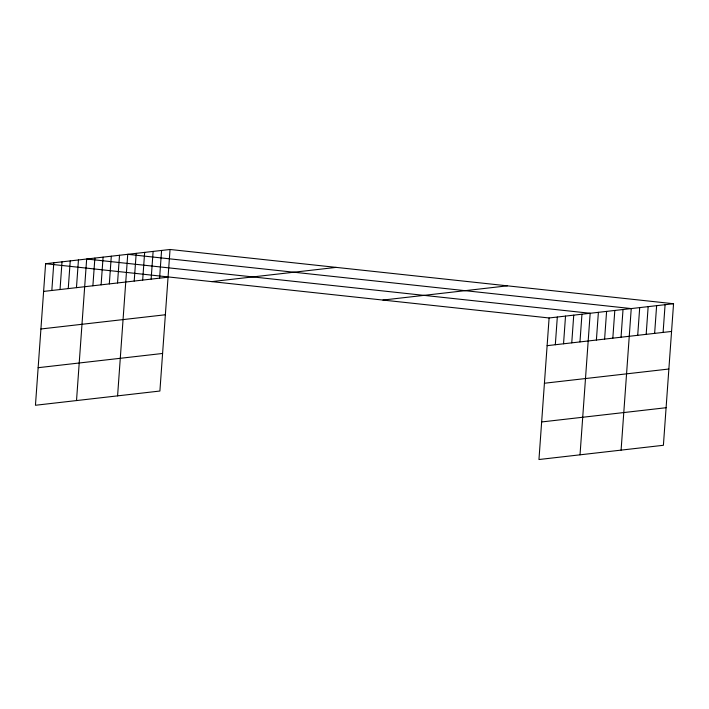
<?xml version="1.0" encoding="UTF-8"?>
<svg xmlns="http://www.w3.org/2000/svg" width="709" height="709" viewBox="0 0 709 709"><rect width="100%" height="100%" fill="white"/><g stroke="black" fill="none" stroke-linecap="round" stroke-linejoin="round"><path stroke-width="1.06" d="M170.045 249.479L45.598 263.713L35.45 405.264L159.897 391.031L170.045 249.479L673.55 303.736L663.402 445.287L538.955 459.521L549.103 317.969L673.55 303.736M51.828 290.477L53.813 262.773M60.035 289.538L62.02 261.834M68.25 288.598L70.235 260.894M76.466 287.659L78.451 259.955M76.519 400.567L86.666 259.015L590.172 313.272L580.024 454.824M92.888 285.789L94.882 258.076M101.103 284.85L103.089 257.137M109.319 283.91L111.304 256.197M117.534 282.971L119.52 255.258M117.588 395.87L127.735 254.318L631.24 308.575L621.093 450.126M134.205 281.065L136.199 253.352M142.669 280.09L144.654 252.386M151.132 279.124L153.117 251.42M159.596 278.158L161.581 250.445M555.324 344.734L557.318 317.029M563.54 343.794L565.525 316.09M571.755 342.855L573.741 315.151M579.971 341.915L581.956 314.211M596.393 340.036L598.387 312.332M604.609 339.097L606.594 311.393M612.824 338.166L614.809 310.453M621.04 337.227L623.025 309.514M637.71 335.313L639.704 307.609M646.174 334.347L648.159 306.642M654.637 333.381L656.623 305.676M663.101 332.415L665.086 304.702M43.612 291.417L168.06 277.192M211.752 281.615L336.199 267.382M40.918 328.985L165.365 314.761M382.949 300.058L507.396 285.833M38.144 367.696L162.591 353.463M547.118 345.673L671.565 331.449M544.423 383.241L668.871 369.017M541.649 421.952L666.097 407.719M45.598 263.713L549.103 317.969"/></g></svg>
